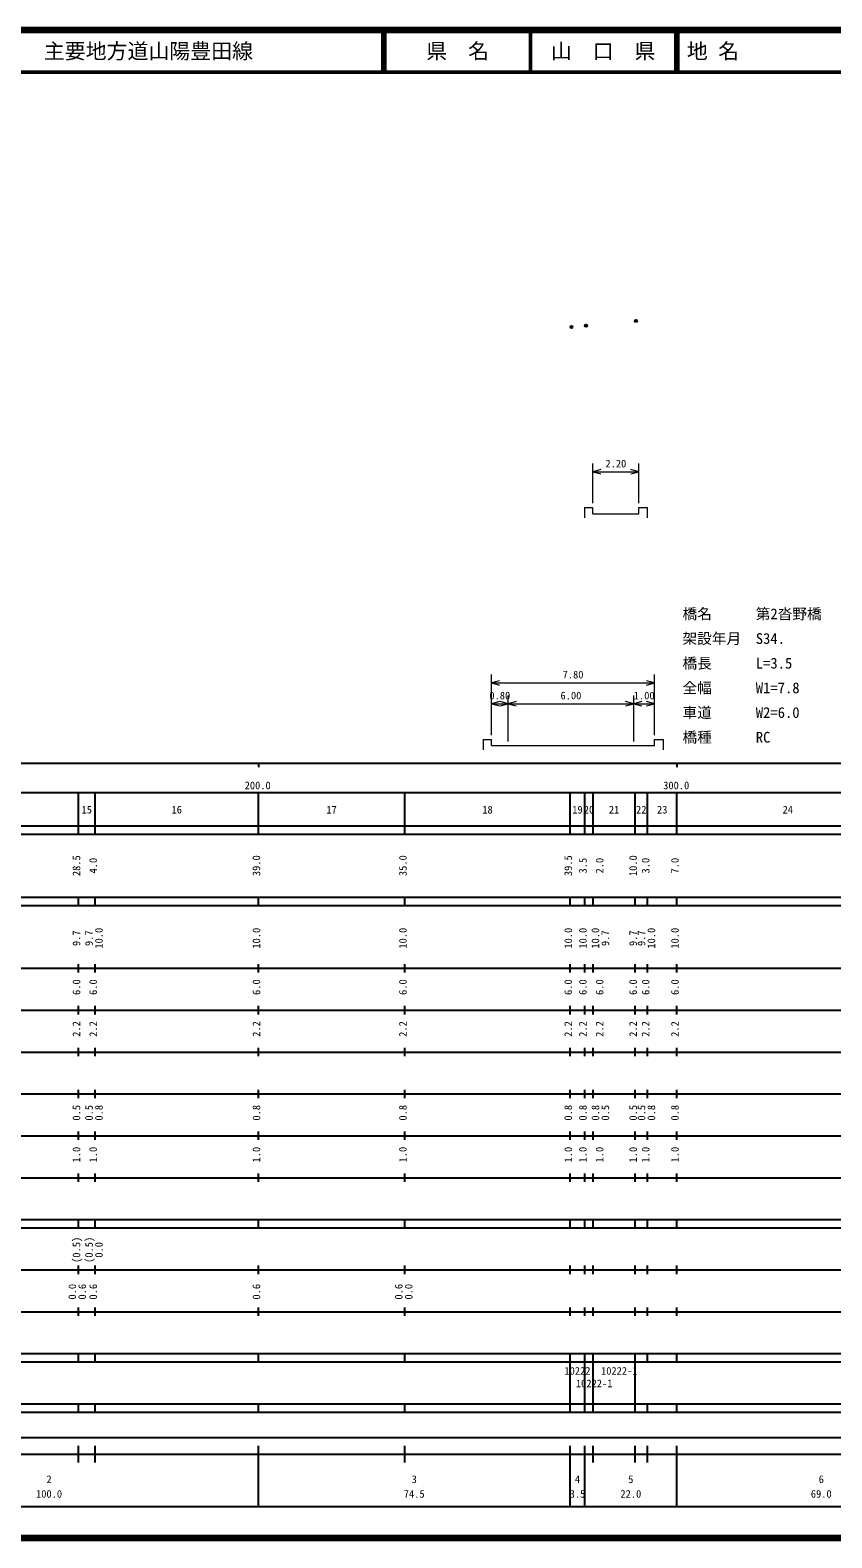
# Model space of a CAD drawing. Units: millimetres on the paper, with parts at other scales. Extents: x 40 to 680, y 20 to 380.
# Drawn here: x 213.5 to 405, y 20 to 380 of the extents above; entities that cross this region are included whole.
import ezdxf
from ezdxf.enums import TextEntityAlignment as Align

# ---------------------------------------------------------------- set-up
doc = ezdxf.new("R2010")
doc.units = ezdxf.units.MM
doc.header["$PDMODE"] = 32
doc.header["$PDSIZE"] = 0.5
doc.layers.add('S-OTRS', color=6, linetype='Continuous')
doc.layers.add('S-TTL-TXT', color=7, linetype='Continuous')
for name, color, linetype, lineweight in [('S-STR-HTXT', 7, 'Continuous', 13), ('S-TTL', 2, 'Continuous', 140), ('S-TTL-BAND', 7, 'Continuous', 25), ('S-TTL-LINE', 7, 'Continuous', 50)]:
    doc.layers.add(name, color=color, linetype=linetype, lineweight=lineweight)
doc.styles.add('ＭＳ ゴシック', font='')
doc.styles.get('ＭＳ ゴシック').set_extended_font_data('MS Gothic')

msp = doc.modelspace()

# ---------------------------------------------------------------- linework, layer by layer
at = {"layer": 'S-OTRS'}
for p in [(346.3, 309.439), (358.247, 310.566), (342.816, 309.11)]:
    msp.add_point(p, dxfattribs=at)
at = {"layer": 'S-STR-HTXT'}
for p, q in [((347.929, 267.04), (347.929, 276.54)), ((349.861, 275.058), (347.929, 274.54)), ((347.929, 274.54), (358.929, 274.54)), ((347.929, 274.54), (349.861, 274.022)), ((358.929, 274.54), (356.997, 275.058)), ((356.997, 274.022), (358.929, 274.54)), ((358.929, 267.04), (358.929, 276.54)), ((345.929, 266.04), (347.929, 266.04)), ((345.929, 266.04), (345.929, 263.54)), ((347.929, 264.54), (347.929, 266.04)), ((347.929, 264.54), (358.929, 264.54)), ((358.929, 264.54), (358.929, 266.04)), ((358.929, 266.04), (360.929, 266.04)), ((360.929, 266.04), (360.929, 263.54)), ((323.692, 211.654), (323.692, 226.154)), ((325.624, 224.671), (323.692, 224.154)), ((323.692, 224.154), (362.692, 224.154)), ((323.692, 224.154), (325.624, 223.636)), ((362.692, 224.154), (360.76, 224.671)), ((360.76, 223.636), (362.692, 224.154)), ((362.692, 211.654), (362.692, 226.154)), ((325.624, 219.671), (323.692, 219.154)), ((327.692, 219.154), (325.76, 219.671)), ((327.692, 210.154), (327.692, 221.154)), ((329.624, 219.671), (327.692, 219.154)), ((357.692, 219.154), (355.76, 219.671)), ((357.692, 210.154), (357.692, 221.154)), ((359.624, 219.671), (357.692, 219.154)), ((362.692, 219.154), (360.76, 219.671)), ((323.692, 219.154), (327.692, 219.154)), ((323.692, 219.154), (325.624, 218.636)), ((325.76, 218.636), (327.692, 219.154)), ((327.692, 219.154), (357.692, 219.154)), ((327.692, 219.154), (329.624, 218.636)), ((355.76, 218.636), (357.692, 219.154)), ((357.692, 219.154), (362.692, 219.154)), ((357.692, 219.154), (359.624, 218.636)), ((360.76, 218.636), (362.692, 219.154)), ((321.692, 210.654), (323.692, 210.654)), ((321.692, 210.654), (321.692, 208.154)), ((323.692, 209.154), (323.692, 210.654)), ((323.692, 209.154), (327.692, 209.154)), ((327.692, 209.154), (357.692, 209.154)), ((357.692, 209.154), (362.692, 209.154)), ((362.692, 209.154), (362.692, 210.654)), ((362.692, 210.654), (364.692, 210.654)), ((364.692, 210.654), (364.692, 208.154))]:
    msp.add_line(p, q, dxfattribs=at)
at = {"layer": 'S-TTL'}
for p, q in [((680, 380), (40, 380)), ((40, 20), (680, 20))]:
    msp.add_line(p, q, dxfattribs=at)
at = {"layer": 'S-TTL-BAND'}
for p, q in [((40, 205), (579, 205)), ((268, 205), (268, 204)), ((368, 205), (368, 204)), ((68, 198), (579, 198)), ((225, 188), (225, 198)), ((229, 188), (229, 198)), ((268, 188), (268, 198)), ((303, 188), (303, 198)), ((342.5, 188), (342.5, 198)), ((346, 188), (346, 198)), ((348, 188), (348, 198)), ((358, 188), (358, 198)), ((361, 188), (361, 198)), ((368, 188), (368, 198)), ((40, 190), (579, 190)), ((40, 188), (579, 188)), ((40, 173), (579, 173)), ((225, 171), (225, 173)), ((229, 171), (229, 173)), ((268, 171), (268, 173)), ((303, 171), (303, 173)), ((342.5, 171), (342.5, 173)), ((346, 171), (346, 173)), ((348, 171), (348, 173)), ((358, 171), (358, 173)), ((361, 171), (361, 173)), ((368, 171), (368, 173)), ((40, 171), (579, 171)), ((40, 156), (579, 156)), ((225, 155), (225, 157)), ((229, 155), (229, 157)), ((268, 155), (268, 157)), ((303, 155), (303, 157)), ((342.5, 155), (342.5, 157)), ((346, 155), (346, 157)), ((348, 155), (348, 157)), ((358, 155), (358, 157)), ((361, 155), (361, 157)), ((368, 155), (368, 157)), ((46, 146), (579, 146)), ((225, 145), (225, 147)), ((229, 145), (229, 147)), ((268, 145), (268, 147)), ((303, 145), (303, 147)), ((342.5, 145), (342.5, 147)), ((346, 145), (346, 147)), ((348, 145), (348, 147)), ((358, 145), (358, 147)), ((361, 145), (361, 147)), ((368, 145), (368, 147)), ((225, 135), (225, 137)), ((229, 135), (229, 137)), ((268, 135), (268, 137)), ((303, 135), (303, 137)), ((342.5, 135), (342.5, 137)), ((346, 135), (346, 137)), ((348, 135), (348, 137)), ((358, 135), (358, 137)), ((361, 135), (361, 137)), ((368, 135), (368, 137)), ((52, 136), (579, 136)), ((46, 126), (579, 126)), ((225, 125), (225, 127)), ((229, 125), (229, 127)), ((268, 125), (268, 127)), ((303, 125), (303, 127)), ((342.5, 125), (342.5, 127)), ((346, 125), (346, 127)), ((348, 125), (348, 127)), ((358, 125), (358, 127)), ((361, 125), (361, 127)), ((368, 125), (368, 127)), ((52, 116), (579, 116)), ((225, 115), (225, 117)), ((229, 115), (229, 117)), ((268, 115), (268, 117)), ((303, 115), (303, 117)), ((342.5, 115), (342.5, 117)), ((346, 115), (346, 117)), ((348, 115), (348, 117)), ((358, 115), (358, 117)), ((361, 115), (361, 117)), ((368, 115), (368, 117)), ((46, 106), (579, 106)), ((225, 105), (225, 107)), ((229, 105), (229, 107)), ((268, 105), (268, 107)), ((303, 105), (303, 107)), ((342.5, 105), (342.5, 107)), ((346, 105), (346, 107)), ((348, 105), (348, 107)), ((358, 105), (358, 107)), ((361, 105), (361, 107)), ((368, 105), (368, 107)), ((40, 96), (579, 96)), ((40, 94), (579, 94)), ((225, 94), (225, 96)), ((229, 94), (229, 96)), ((268, 94), (268, 96)), ((303, 94), (303, 96)), ((342.5, 94), (342.5, 96)), ((346, 94), (346, 96)), ((348, 94), (348, 96)), ((358, 94), (358, 96)), ((361, 94), (361, 96)), ((368, 94), (368, 96)), ((49, 84), (579, 84)), ((225, 83), (225, 85)), ((229, 83), (229, 85)), ((268, 83), (268, 85)), ((303, 83), (303, 85)), ((342.5, 83), (342.5, 85)), ((346, 83), (346, 85)), ((348, 83), (348, 85)), ((358, 83), (358, 85)), ((361, 83), (361, 85)), ((368, 83), (368, 85)), ((40, 74), (579, 74)), ((225, 73), (225, 75)), ((229, 73), (229, 75)), ((268, 73), (268, 75)), ((303, 73), (303, 75)), ((342.5, 73), (342.5, 75)), ((346, 73), (346, 75)), ((348, 73), (348, 75)), ((358, 73), (358, 75)), ((361, 73), (361, 75)), ((368, 73), (368, 75)), ((40, 64), (579, 64)), ((40, 62), (579, 62)), ((225, 62), (225, 64)), ((229, 62), (229, 64)), ((268, 62), (268, 64)), ((303, 62), (303, 64)), ((342.5, 62), (342.5, 64)), ((342.5, 52), (342.5, 62)), ((346, 62), (346, 64)), ((346, 52), (346, 62)), ((346, 52), (346, 62)), ((348, 62), (348, 64)), ((348, 52), (348, 62)), ((348, 52), (348, 62)), ((358, 62), (358, 64)), ((358, 52), (358, 62)), ((361, 62), (361, 64)), ((368, 62), (368, 64)), ((40, 52), (579, 52)), ((225, 50), (225, 52)), ((229, 50), (229, 52)), ((268, 50), (268, 52)), ((303, 50), (303, 52)), ((342.5, 50), (342.5, 52)), ((346, 50), (346, 52)), ((348, 50), (348, 52)), ((358, 50), (358, 52)), ((361, 50), (361, 52)), ((368, 50), (368, 52)), ((40, 50), (579, 50)), ((71, 44), (565, 44)), ((40, 40), (579, 40)), ((225, 38), (225, 42)), ((229, 38), (229, 42)), ((268, 27.5), (268, 42)), ((303, 38), (303, 42)), ((342.5, 27.5), (342.5, 42)), ((346, 27.5), (346, 42)), ((348, 38), (348, 42)), ((358, 38), (358, 42)), ((361, 38), (361, 42)), ((368, 27.5), (368, 42)), ((68, 27.5), (579, 27.5))]:
    msp.add_line(p, q, dxfattribs=at)
at = {"layer": 'S-TTL-LINE'}
for p, q in [((297.75, 380), (297.75, 370)), ((298.25, 380), (298.25, 370)), ((333, 380), (333, 370)), ((367.75, 380), (367.75, 370)), ((368.25, 380), (368.25, 370)), ((40, 370), (680, 370))]:
    msp.add_line(p, q, dxfattribs=at)

# ---------------------------------------------------------------- texts
at = {"layer": 'S-STR-HTXT', "style": 'ＭＳ ゴシック'}
for s, p in [('2.20', (353.429, 275.04)), ('7.80', (343.192, 224.654)), ('0.80', (325.692, 219.654)), ('6.00', (342.692, 219.654)), ('1.00', (360.192, 219.654))]:
    msp.add_text(s, height=1.833, dxfattribs=at).set_placement(p, align=Align.BOTTOM_CENTER)
for s, p in [('橋名\u3000\u3000\u3000第2沓野橋', (369.355, 238.573)), ('架設年月\u3000S34.', (369.355, 232.682)), ('橋長\u3000\u3000\u3000L=3.5', (369.355, 226.791)), ('全幅\u3000\u3000\u3000W1=7.8', (369.355, 220.9)), ('車道\u3000\u3000\u3000W2=6.0', (369.355, 215.009)), ('橋種\u3000\u3000\u3000RC', (369.355, 209.118))]:
    msp.add_text(s, height=2.566, dxfattribs=at).set_placement(p, align=Align.BOTTOM_LEFT)
at = {"layer": 'S-TTL-BAND', "style": 'ＭＳ ゴシック'}
for s, p in [('200.0', (267.844, 198.195)), ('300.0', (367.844, 198.195)), ('15', (227, 192.405)), ('16', (248.5, 192.405)), ('17', (285.5, 192.405)), ('18', (322.75, 192.405)), ('19', (344.25, 192.405)), ('20', (347, 192.405)), ('21', (353, 192.405)), ('22', (359.5, 192.405)), ('23', (364.5, 192.405)), ('24', (394.5, 192.405)), ('2', (218, 32.523)), ('3', (305.25, 32.523)), ('4', (344.25, 32.523)), ('5', (357, 32.523)), ('6', (402.5, 32.523)), ('100.0', (218, 29.033)), ('74.5', (305.25, 29.033)), ('3.5', (344.25, 29.033)), ('22.0', (357, 29.033)), ('69.0', (402.5, 29.033))]:
    msp.add_text(s, height=1.833, dxfattribs=at).set_placement(p, align=Align.BOTTOM_CENTER)
for s, p in [('28.5', (226, 180.5)), ('4.0', (230, 180.5)), ('39.0', (269, 180.5)), ('35.0', (304, 180.5)), ('39.5', (343.5, 180.5)), ('3.5', (347, 180.5)), ('2.0', (351, 180.5)), ('10.0', (359, 180.5)), ('3.0', (362, 180.5)), ('7.0', (369, 180.5)), ('9.7', (226, 163.174)), ('9.7', (229, 163.174)), ('10.0', (231.37, 163.174)), ('10.0', (269, 163.174)), ('10.0', (304, 163.174)), ('10.0', (343.5, 163.174)), ('10.0', (347, 163.174)), ('10.0', (350, 163.174)), ('9.7', (352.37, 163.174)), ('9.7', (359, 163.174)), ('9.7', (361, 163.174)), ('10.0', (363.37, 163.174)), ('10.0', (369, 163.174)), ('6.0', (226, 151.5)), ('6.0', (230, 151.5)), ('6.0', (269, 151.5)), ('6.0', (304, 151.5)), ('6.0', (343.5, 151.5)), ('6.0', (347, 151.5)), ('6.0', (351, 151.5)), ('6.0', (359, 151.5)), ('6.0', (362, 151.5)), ('6.0', (369, 151.5)), ('2.2', (226, 141.5)), ('2.2', (230, 141.5)), ('2.2', (269, 141.5)), ('2.2', (304, 141.5)), ('2.2', (343.5, 141.5)), ('2.2', (347, 141.5)), ('2.2', (351, 141.5)), ('2.2', (359, 141.5)), ('2.2', (362, 141.5)), ('2.2', (369, 141.5)), ('0.5', (226, 121.5)), ('0.5', (229, 121.5)), ('0.8', (231.37, 121.5)), ('0.8', (269, 121.5)), ('0.8', (304, 121.5)), ('0.8', (343.5, 121.5)), ('0.8', (347, 121.5)), ('0.8', (350, 121.5)), ('0.5', (352.37, 121.5)), ('0.5', (359, 121.5)), ('0.5', (361, 121.5)), ('0.8', (363.37, 121.5)), ('0.8', (369, 121.5)), ('1.0', (226, 111.5)), ('1.0', (230, 111.5)), ('1.0', (269, 111.5)), ('1.0', (304, 111.5)), ('1.0', (343.5, 111.5)), ('1.0', (347, 111.5)), ('1.0', (351, 111.5)), ('1.0', (359, 111.5)), ('1.0', (362, 111.5)), ('1.0', (369, 111.5)), ('(0.5)', (226, 88.764)), ('(0.5)', (229, 88.764)), ('0.0', (231.37, 88.764)), ('0.0', (225, 78.764)), ('0.6', (227.37, 78.764)), ('0.6', (230, 78.764)), ('0.6', (269, 78.764)), ('0.6', (303, 78.764)), ('0.0', (305.37, 78.764))]:
    msp.add_text(s, height=1.833, rotation=90, dxfattribs=at).set_placement(p, align=Align.BOTTOM_CENTER)
for s, p in [('10222', (341.125, 58.405)), ('10222-1', (343.875, 55.405)), ('10222-1', (349.875, 58.405))]:
    msp.add_text(s, height=1.833, dxfattribs=at).set_placement(p, align=Align.BOTTOM_LEFT)
at = {"layer": 'S-TTL-TXT', "style": 'ＭＳ ゴシック'}
for s, p in [('主要地方道山陽豊田線', (216.734, 375)), ('地 名', (370.38, 375))]:
    msp.add_text(s, height=3.666, dxfattribs=at).set_placement(p, align=Align.MIDDLE_LEFT)
for s, p in [('県\u3000名', (315.625, 375)), ('山\u3000口\u3000県', (350.375, 375))]:
    msp.add_text(s, height=3.666, dxfattribs=at).set_placement(p, align=Align.MIDDLE_CENTER)

doc.saveas('drawing.dxf')
